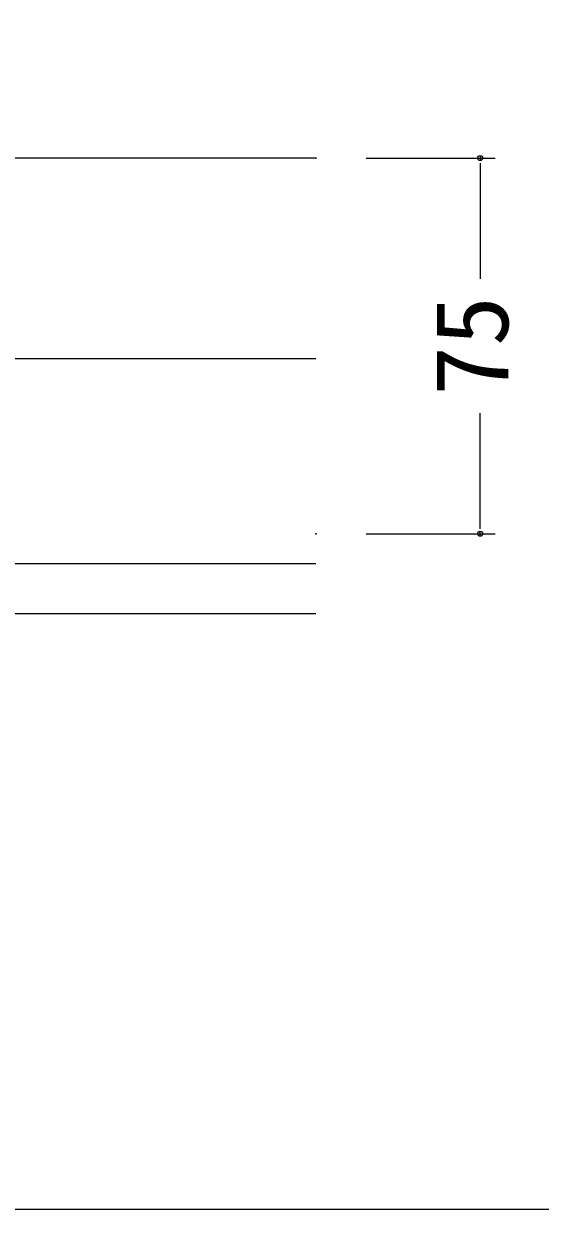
# Model space of a CAD drawing. Units: millimetres, scale not verified. Extents: x -900 to 900, y -400 to 400.
# Drawn here: x 562.9 to 666.1, y -400 to -163.3 of the extents above; entities that cross this region are included whole.
import ezdxf
from ezdxf.enums import TextEntityAlignment as Align

# ---------------------------------------------------------------- set-up
doc = ezdxf.new("R2010")
doc.units = ezdxf.units.MM
doc.header["$LTSCALE"] = 0.5
doc.header["$PDMODE"] = 32
doc.header["$PDSIZE"] = 0.1
for name, color, linetype, lineweight in [('0-0_0', 7, 'Continuous', 20), ('1-2_MOJI', 7, 'Continuous', 18), ('1-5_KUTAI', 9, 'Continuous', 18), ('1-6_BOUSUI', 3, 'Continuous', 18), ('1-9_00panel', 7, 'Continuous', 18)]:
    doc.layers.add(name, color=color, linetype=linetype, lineweight=lineweight)
doc.layers.add('1-3_Defpoints', color=7, linetype='Continuous')
doc.styles.add('ＭＳ ゴシック', font='')
doc.styles.get('ＭＳ ゴシック').set_extended_font_data('MS Gothic')

# ---------------------------------------------------------------- blocks, each defined once
blk = doc.blocks.new('_DOT')
at = {"layer": '0-0_0'}
for p, q in [((-0.5, 0), (-1, 0)), ((0.25, 0), (-0.25, 0))]:
    blk.add_line(p, q, dxfattribs=at)
blk.add_circle((0, 0), 0.25, dxfattribs=at)
blk = doc.blocks.new('D5')
at = {"layer": '1-2_MOJI', "lineweight": 20}
for p, q in [((776.048, -3428.807), (801.8291, -3428.807)), ((798.8291, -3430.807), (798.8291, -3452.8857)), ((798.8291, -3501.8071), (798.8291, -3479.7283)), ((776.048, -3503.8071), (801.8291, -3503.8071))]:
    blk.add_line(p, q, dxfattribs=at)
at = {"layer": '1-3_Defpoints'}
for p in [(766.048, -3428.807), (798.8291, -3428.807), (766.048, -3503.8071)]:
    blk.add_point(p, dxfattribs=at)
at = {"layer": '1-2_MOJI', "xscale": 2, "yscale": 2}
for p, rotation in [((798.8291, -3428.807), 90), ((798.8291, -3503.8071), 270)]:
    blk.add_blockref('_DOT', p, dxfattribs=dict(at, rotation=rotation))
at = {"layer": '1-2_MOJI', "style": 'ＭＳ ゴシック'}
blk.add_text('75', height=14.66, rotation=90, dxfattribs=at).set_placement((808.8291, -3476.307), align=Align.BOTTOM_LEFT)

msp = doc.modelspace()

# ---------------------------------------------------------------- linework, layer by layer
at = {"layer": '1-2_MOJI'}
msp.add_lwpolyline([(-900, -400), (900, -400), (900, 400), (-900, 400)], close=True, dxfattribs=at)
at = {"layer": '1-5_KUTAI'}
msp.add_line((621.2776, -281.1387), (368.374, -281.1387), dxfattribs=at)
at = {"layer": '1-6_BOUSUI'}
msp.add_line((621.2776, -271.1387), (368.374, -271.1387), dxfattribs=at)
at = {"layer": '1-9_00panel'}
msp.add_line((490.874, -230.1386), (621.2776, -230.1386), dxfattribs=at)
msp.add_lwpolyline([(621.2776, -190.1386), (490.874, -190.1386), (490.874, -210.1386)], dxfattribs=at)

# ---------------------------------------------------------------- block references
at = {"layer": '1-2_MOJI'}
msp.add_blockref('D5', (-144.7705, 3238.6684), dxfattribs=at)

doc.saveas('drawing.dxf')
